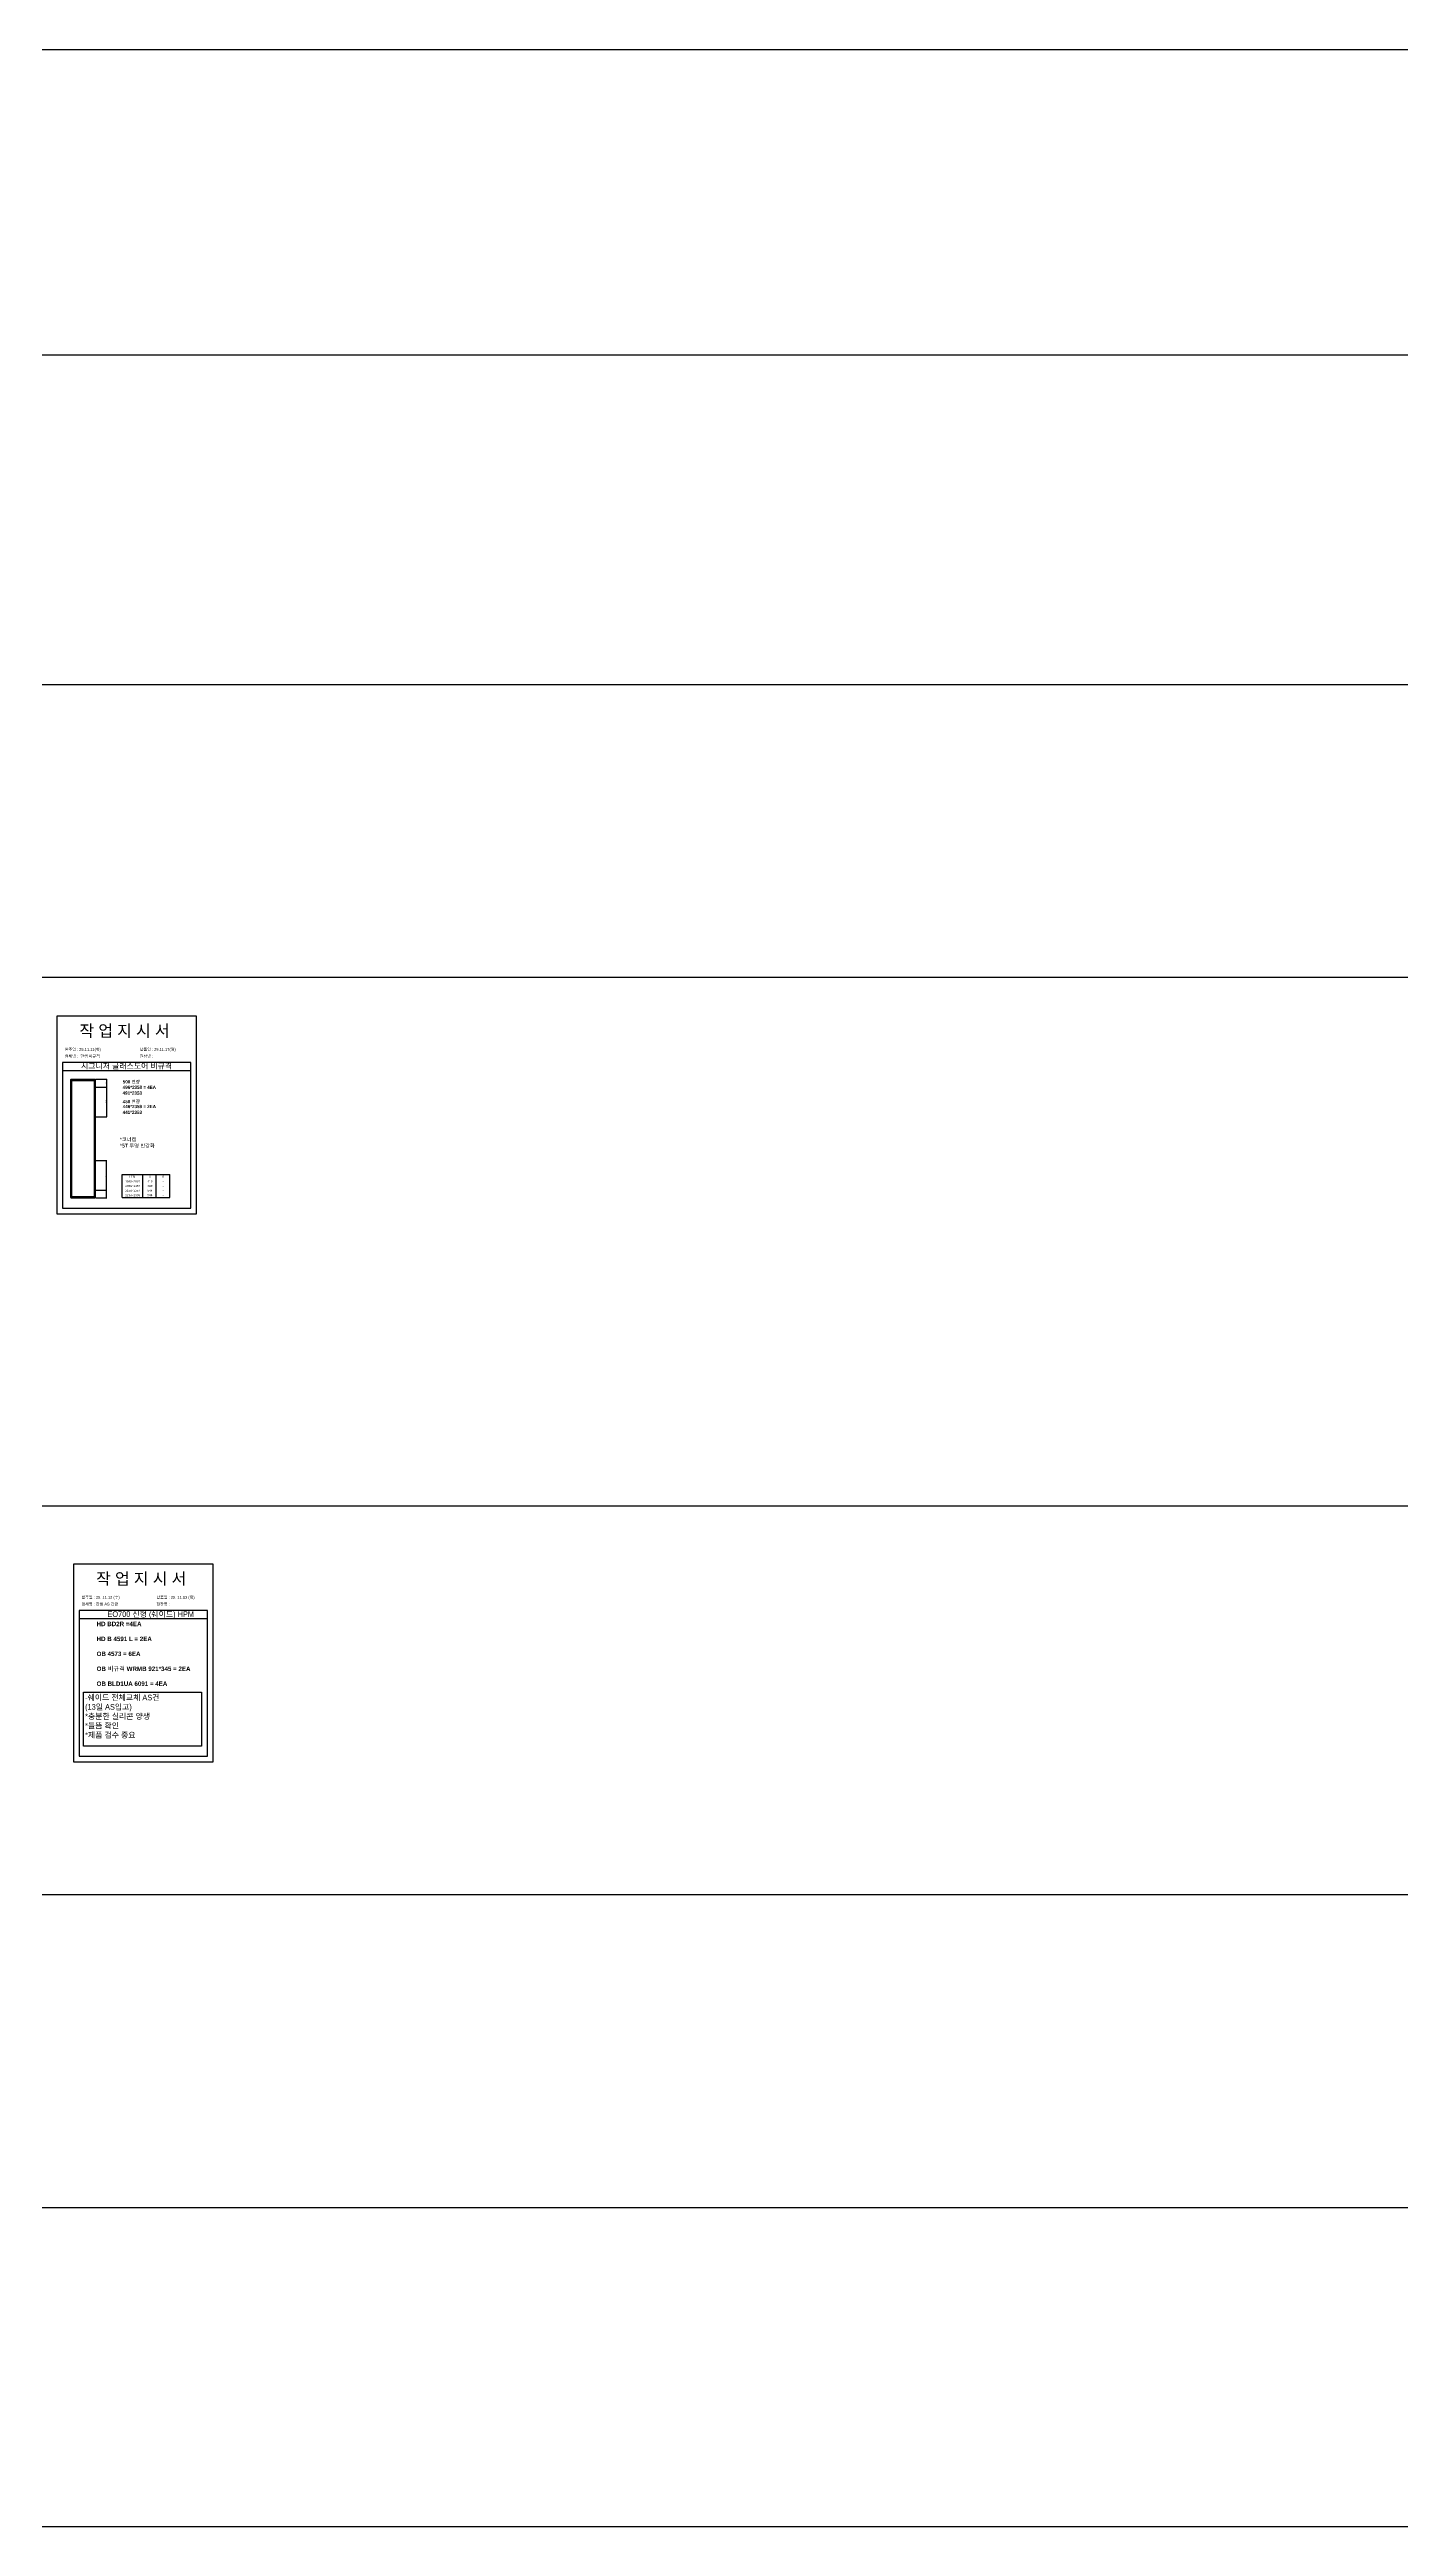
# Model space of a CAD drawing. Header units: millimetres. Extents: x -44117 to 256353, y -2095463 to 65325.
# Drawn here: x 122651 to 138883, y -472755 to -442988 of the extents above; entities that cross this region are included whole.
import ezdxf
from ezdxf.enums import TextEntityAlignment as Align

# ---------------------------------------------------------------- set-up
doc = ezdxf.new("R2010")
doc.units = ezdxf.units.MM
doc.header["$LTSCALE"] = 10
doc.styles.add('MtX_Gulim', font='')
doc.styles.get('MtX_Gulim').set_extended_font_data('Gulim', bold=True)
doc.dimstyles.new('ISO-25', dxfattribs={"dimtxt": 2.5, "dimasz": 2.5, "dimexe": 1, "dimexo": 1, "dimtad": 1, "dimtxsty": 'Standard', "dimblk": 'ARCHTICK', "dimcen": 2.5, "dimadec": 0, "dimazin": 0, "dimtfac": 1, "dimtmove": 0, "dimatfit": 3, "dimfxl": 0, "dimarcsym": 0})

# ---------------------------------------------------------------- blocks, each defined once
blk = doc.blocks.new('_ArchTick')
at = {"color": 0, "linetype": 'ByBlock', "const_width": 0.15}
blk.add_lwpolyline([(-0.5, -0.5), (0.5, 0.5)], dxfattribs=at)
blk = doc.blocks.new('*D3989')
at = {"color": 0, "lineweight": -2}
for p, q in [((123206, -455456), (123341, -455456)), ((123336, -455456), (123336, -455813)), ((123206, -455813), (123341, -455813))]:
    blk.add_line(p, q, dxfattribs=at)
at = {"layer": 'Defpoints', "color": 0}
for p in [(123198, -455456), (123198, -455813), (123336, -455813)]:
    blk.add_point(p, dxfattribs=at)
at = {"color": 0, "lineweight": -2, "xscale": 5, "yscale": 5, "zscale": 5}
for p, rotation in [((123336, -455456), 90), ((123336, -455813), 270)]:
    blk.add_blockref('_ArchTick', p, dxfattribs=dict(at, rotation=rotation))
at = {"color": 0, "insert": (123327, -455634), "char_height": 12.5, "attachment_point": 5, "rotation": 90}
blk.add_mtext('544', dxfattribs=at)
blk = doc.blocks.new('*D3990')
at = {"color": 0, "lineweight": -2}
for p, q in [((123206, -455363), (123341, -455363)), ((123336, -455363), (123336, -455456)), ((123206, -455456), (123341, -455456))]:
    blk.add_line(p, q, dxfattribs=at)
at = {"layer": 'Defpoints', "color": 0}
for p in [(123198, -455363), (123198, -455456), (123336, -455456)]:
    blk.add_point(p, dxfattribs=at)
at = {"color": 0, "lineweight": -2, "xscale": 5, "yscale": 5, "zscale": 5}
for p, rotation in [((123336, -455363), 90), ((123336, -455456), 270)]:
    blk.add_blockref('_ArchTick', p, dxfattribs=dict(at, rotation=rotation))
at = {"color": 0, "insert": (123327, -455410), "char_height": 12.5, "attachment_point": 5, "rotation": 90}
blk.add_mtext('172', dxfattribs=at)
blk = doc.blocks.new('*D3991')
at = {"color": 0, "lineweight": -2}
for p, q in [((123206, -456338), (123341, -456338)), ((123336, -456694), (123336, -456338)), ((123206, -456694), (123341, -456694))]:
    blk.add_line(p, q, dxfattribs=at)
at = {"layer": 'Defpoints', "color": 0}
for p in [(123198, -456338), (123336, -456338), (123198, -456694)]:
    blk.add_point(p, dxfattribs=at)
at = {"color": 0, "lineweight": -2, "xscale": 5, "yscale": 5, "zscale": 5}
for p, rotation in [((123336, -456338), 90), ((123336, -456694), 270)]:
    blk.add_blockref('_ArchTick', p, dxfattribs=dict(at, rotation=rotation))
at = {"color": 0, "insert": (123327, -456516), "char_height": 12.5, "attachment_point": 5, "rotation": 90}
blk.add_mtext('544', dxfattribs=at)
blk = doc.blocks.new('*D3992')
at = {"color": 0, "lineweight": -2}
for p, q in [((123206, -456694), (123341, -456694)), ((123206, -456787), (123341, -456787)), ((123336, -456787), (123336, -456694))]:
    blk.add_line(p, q, dxfattribs=at)
at = {"layer": 'Defpoints', "color": 0}
for p in [(123198, -456694), (123198, -456787), (123336, -456694)]:
    blk.add_point(p, dxfattribs=at)
at = {"color": 0, "lineweight": -2, "xscale": 5, "yscale": 5, "zscale": 5}
for p, rotation in [((123336, -456694), 90), ((123336, -456787), 270)]:
    blk.add_blockref('_ArchTick', p, dxfattribs=dict(at, rotation=rotation))
at = {"color": 0, "insert": (123327, -456741), "char_height": 12.5, "attachment_point": 5, "rotation": 90}
blk.add_mtext('172', dxfattribs=at)

msp = doc.modelspace()

# ---------------------------------------------------------------- linework, layer by layer
at = {"color": 1}
for p, q in [((104015.69829, -442987.72482), (196284.84516, -442987.72482)), ((104015.69829, -442987.72482), (196284.84516, -442987.72482)), ((104015.69829, -446658.60889), (196284.84516, -446658.60889)), ((104015.69829, -446658.60889), (196284.84516, -446658.60889)), ((104015.69829, -450617.88253), (196284.84516, -450617.88253)), ((104015.69829, -450617.88253), (196284.84516, -450617.88253)), ((104015.69829, -454135.49965), (196284.84516, -454135.49965)), ((104015.69829, -454135.49965), (196284.84516, -454135.49965)), ((104015.69829, -460490.66193), (196284.84516, -460490.66193)), ((104015.69829, -460490.66193), (196284.84516, -460490.66193)), ((104015.69829, -465160.88785), (196284.84516, -465160.88785)), ((104015.69829, -465160.88785), (196284.84516, -465160.88785)), ((104015.69829, -468921.59006), (196284.84516, -468921.59006)), ((104015.69829, -468921.59006), (196284.84516, -468921.59006)), ((104015.69829, -472754.99365), (196284.84516, -472754.99365)), ((104015.69829, -472754.99365), (196284.84516, -472754.99365))]:
    msp.add_line(p, q, dxfattribs=at)
for p, q in [((124348.068, -455161.16233), (122808.068, -455161.16233)), ((124348.068, -455261.16233), (122808.068, -455261.16233)), ((122905.59319, -455363.48564), (122905.59319, -456786.98203)), ((122905.59319, -455363.48564), (123198.16434, -455363.48564)), ((122905.59319, -455363.48564), (122918.05699, -455375.94943)), ((122905.59319, -455363.48564), (122911.4971, -455363.48564)), ((122911.4971, -455363.48564), (122911.4971, -456786.98203)), ((123185.70055, -455375.94943), (123198.16434, -455363.48564)), ((123198.16434, -455363.48564), (123198.16434, -456786.98203)), ((123523.5521, -456784.14375), (123523.5521, -456507.12038)), ((123523.5521, -456507.12038), (124097.92692, -456507.12038)), ((123770.26584, -456784.14375), (123770.26584, -456507.12038)), ((123934.09638, -456784.14375), (123934.09638, -456507.12038)), ((124097.92692, -456784.14375), (124097.92692, -456507.12038)), ((122918.05699, -456774.51824), (122905.59319, -456786.98203)), ((122905.59319, -456786.98203), (123198.16434, -456786.98203)), ((123185.70055, -456774.51824), (123198.16434, -456786.98203)), ((123523.5521, -456784.14375), (124097.92692, -456784.14375)), ((124548.34752, -461746.27829), (123008.34752, -461746.27829)), ((124548.34752, -461846.27829), (123008.34752, -461846.27829))]:
    msp.add_line(p, q)
at = {"linetype": 'Continuous'}
for p, q in [((122918.05699, -456774.51824), (122918.05699, -455375.94943)), ((122918.05699, -455375.94943), (123185.70055, -455375.94943)), ((123185.70055, -455375.94943), (123185.70055, -456774.51824)), ((123185.70055, -456774.51824), (122918.05699, -456774.51824))]:
    msp.add_line(p, q, dxfattribs=at)
for points in [[(122738.068, -456981.99261), (124418.068, -456981.99261), (124418.068, -454605.99261), (122738.068, -454605.99261)], [(122907.56116, -455365.45361), (123196.19637, -455365.45361), (123196.19637, -456785.01406), (122907.56116, -456785.01406)], [(122938.34752, -463567.10857), (124618.34752, -463567.10857), (124618.34752, -461191.10857), (122938.34752, -461191.10857)]]:
    msp.add_lwpolyline(points, close=True)
for points in [[(122808.068, -455161.16233), (122808.068, -456911.99261), (124348.068, -456911.99261), (124348.068, -455161.16233)], [(123008.34752, -461746.27829), (123008.34752, -463497.10857), (124548.34752, -463497.10857), (124548.34752, -461746.27829)]]:
    msp.add_lwpolyline(points)
for points in [[(123193.56193, -455475.31025), (123193.56193, -455475.31025, 0.4142135624), (123198.16434, -455470.70783), (123198.16434, -455441.25238, 0.4142135624), (123193.56193, -455436.64997), (123193.56193, -455436.64997, 0.4142135624), (123188.95951, -455441.25238), (123188.95951, -455470.70783, 0.4142135624)], [(123193.56193, -455832.16833), (123193.56193, -455832.16833, 0.4142135624), (123198.16434, -455827.56591), (123198.16434, -455798.11046, 0.4142135624), (123193.56193, -455793.50805), (123193.56193, -455793.50805, 0.4142135624), (123188.95951, -455798.11046), (123188.95951, -455827.56591, 0.4142135624)], [(123193.56193, -456356.95962), (123193.56193, -456356.95962, 0.4142135624), (123198.16434, -456352.35721), (123198.16434, -456322.90176, 0.4142135624), (123193.56193, -456318.29935), (123193.56193, -456318.29935, 0.4142135624), (123188.95951, -456322.90176), (123188.95951, -456352.35721, 0.4142135624)], [(123193.56193, -456713.8177), (123193.56193, -456713.8177, 0.4142135624), (123198.16434, -456709.21529), (123198.16434, -456679.75984, 0.4142135624), (123193.56193, -456675.15743), (123193.56193, -456675.15743, 0.4142135624), (123188.95951, -456679.75984), (123188.95951, -456709.21529, 0.4142135624)]]:
    msp.add_lwpolyline(points, format="xyb", close=True, dxfattribs=at)
at = {"color": 1}
msp.add_lwpolyline([(123060.55181, -462730.0427), (124477.74739, -462730.0427), (124477.74739, -463378.8106), (123060.55181, -463378.8106)], close=True, dxfattribs=at)

# ---------------------------------------------------------------- texts
at = {"linetype": 'Continuous', "style": 'MtX_Gulim'}
for s, height, p in [('496*2358 = 4EA', 39.2712622, (123530.6982, -455478.93874)), ('500 연장', 39.271262, (123530.6982, -455413.07681)), ('450 연장 ', 39.271262, (123530.6982, -455650.68)), ('446*2358 = 2EA', 39.2712622, (123530.6982, -455709.87237))]:
    msp.add_text(s, height=height, dxfattribs=at).set_placement(p)
at = {"color": 242, "linetype": 'Continuous', "true_color": 0xcd2027, "style": 'MtX_Gulim'}
for s, p in [('491*2353', (123529.23627, -455548.53851)), ('441*2353', (123529.23627, -455779.47214))]:
    msp.add_text(s, height=39.271262, dxfattribs=at).set_placement(p)
for s, p in [('1958~2057', (123650.19759, -456602.26269)), ('HIGH', (123650.19759, -456546.85801)), ('416', (123857.67715, -456602.26269)), ('A', (123857.67715, -456546.85801)), ('B', (124016.50794, -456546.85801)), ('-', (124016.50794, -456602.26269)), ('2058~2157', (123650.19759, -456657.66736)), ('2158~2257', (123650.19759, -456713.07203)), ('2258~2358', (123650.19759, -456768.47671)), ('480', (123857.67715, -456657.66736)), ('544', (123857.67715, -456713.07203)), ('544', (123857.67715, -456768.47671)), ('-', (124016.50794, -456657.66736)), ('-', (124016.50794, -456713.07203)), ('-', (124016.50794, -456768.47671))]:
    msp.add_text(s, height=25.54794).set_placement(p, align=Align.CENTER)
at = {"attachment_point": 1}
for s, width, gutter_width, heights, insert, char_height in [('{\\fGulim|b0|i0|c129|p50;작 업 지 시 서}', 3307.3198183, 12.5, [-155.84554], (123010.8746, -454710.15512), 140), ('{\\fGulim|b0|i0|c129|p50;업체명 :  한샘 비규격}', 3307.3198183, 12.5, [36.11279], (122835.66525, -455067.53172), 34.3), ('\\pt11;{\\fGulim|b0|i0|c129|p50;발주일 : 25.11.11(화)}', 3307.3198183, 12.5, [34.50412], (122835.66525, -454986.87554), 34.3), ('{\\fGulim|b0|i0|c129|p50;현장명 : }', 3307.3198183, 12.5, [-38.2735], (123735.64323, -455067.53172), 34.3), ('{\\fGulim|b0|i0|c129|p50;납품일 : 25.11.17(월)}', 3307.3198183, 12.5, [57.68947], (123735.64323, -454986.87554), 34.3), ('{\\fGulim|b0|i0|c129|p50;시그니처 글래스도어 비규격}', 1597.0710432, 6.03612, [-75.34624], (123029.79007, -455168.94455), 67.6045736), ('{\\fGulim|b0|i0|c129|p50;*코너캡\\P*5T 투명 반강화}', 1055.7982644, 3.99038, [-126.38025], (123497.33971, -456063.48373), 44.6923083), ('{\\fGulim|b0|i0|c129|p50;작 업 지 시 서}', 3307.3198183, 12.5, [-155.84554], (123211.15412, -461295.27108), 140), ('{\\fGulim|b0|i0|c129|p50;업체명 : 한샘 AS 긴급}', 3307.3198183, 12.5, [36.11279], (123035.94476, -461652.64768), 34.3), ('\\pt11;{\\fGulim|b0|i0|c129|p50;발주일 : 25. 11.12 (수)}', 3307.3198183, 12.5, [34.50412], (123035.94476, -461571.9915), 34.3), ('{\\fGulim|b0|i0|c129|p50;현장명 : }', 3307.3198183, 12.5, [-38.2735], (123935.92275, -461652.64768), 34.3), ('{\\fGulim|b0|i0|c129|p50;납품일 : 25. 11.13 (목)}', 3307.3198183, 12.5, [35.09023], (123935.92275, -461571.9915), 34.3), ('{\\fGulim|b1|i0|c129|p50;HD BD2R =4EA\\P\\PHD B 4591 L = 2EA\\P\\POB 4573 = 6EA\\P\\POB 비규격 WRMB 921*345 = 2EA\\P\\POB BLD1UA 6091 = 4EA}', 3462.7567538, 13.08747, [1996.26491], (123216.63557, -461881.67393), 53.8680396), ('{\\fGulim|b0|i0|c129|p50;EO700 신형 (쉐이드) \\C1;HPM}', 1597.0710432, 6.03612, [-85.06834], (123347.05104, -461757.06819), 67.6045736), ('{\\fGulim|b0|i0|c129|p50;-쉐이드 전체교체 AS건 \\P(13일 AS입고)\\P*충분한 실리콘 양생\\P*들뜸 확인\\P*제품 검수 중요}', 1597.0710432, 6.03612, [738.06282], (123078.48601, -462759.04575), 67.6045736)]:
    msp.add_mtext_dynamic_manual_height_columns(s, width=width, gutter_width=gutter_width, heights=heights, dxfattribs=dict(at, insert=insert, char_height=char_height))

# ---------------------------------------------------------------- dimensions: what is measured, and where the dimension line sits
for base, p1, p2, text, override, picture, middle in [((123336.30302, -455455.98011), (123198.16434, -455363.48564), (123198.16434, -455455.98011), '172', {"dimscale": 5, "dimasz": 1, "dimexo": 1.5, "dimtxsty": 'Standard'}, '*D3990', (123326.92802, -455409.73287)), ((123336.30302, -455812.83819), (123198.16434, -455455.98011), (123198.16434, -455812.83819), '544', {"dimscale": 5, "dimasz": 1, "dimexo": 1.5}, '*D3989', (123326.92802, -455634.40915)), ((123336.30302, -456337.62948), (123198.16434, -456694.48757), (123198.16434, -456337.62948), '544', {"dimscale": 5, "dimasz": 1, "dimexo": 1.5, "dimtxsty": 'Standard'}, '*D3991', (123326.92802, -456516.05853)), ((123336.30302, -456694.48757), (123198.16434, -456786.98203), (123198.16434, -456694.48757), '172', {"dimscale": 5, "dimasz": 1, "dimexo": 1.5, "dimtxsty": 'Standard'}, '*D3992', (123326.92802, -456740.7348))]:
    dim = msp.add_linear_dim(base=base, p1=p1, p2=p2, angle=90, text=text, dimstyle='ISO-25', override=override)
    dim.commit()
    dim.dimension.update_dxf_attribs({"geometry": picture, "text_midpoint": middle})

doc.saveas('drawing.dxf')
